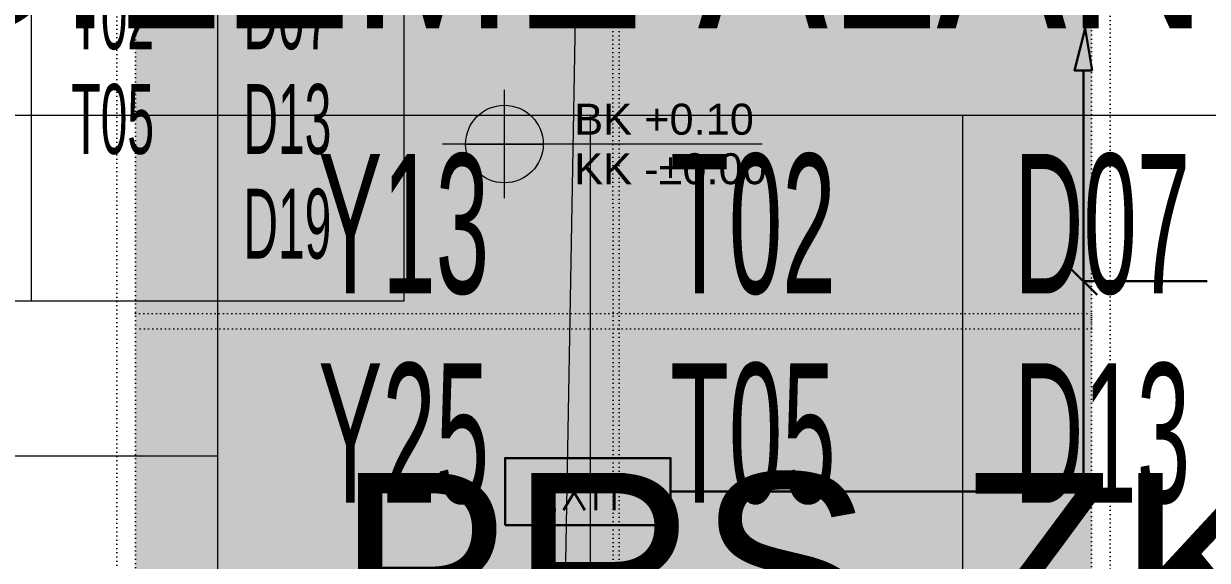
# Model space of a CAD drawing. Extents: x -9058 to 11890, y 0 to 7444.
# Drawn here: x 2655.1 to 3036.4, y 935 to 1108 of the extents above; entities that cross this region are included whole.
import ezdxf
from ezdxf.enums import TextEntityAlignment as Align

# ---------------------------------------------------------------- set-up
doc = ezdxf.new("R2010")
doc.units = 0
doc.header["$LTSCALE"] = 10
doc.header["$MEASUREMENT"] = 0
doc.linetypes.add('DOT2', pattern=[0.125, 0, -0.125])
doc.layers.get('0').update_dxf_attribs({"color": 9, "lineweight": 9})
for name, color, linetype, lineweight in [('09', 9, 'Continuous', 9), ('20', 9, 'DOT2', 9), ('21', 9, 'Continuous', 9), ('21 @ 5 (1)', 9, 'Continuous', 9), ('21 @ 5 (2)', 9, 'Continuous', 9), ('21_mahal200', 9, 'Continuous', 9), ('21_mahal200 @ 10 (1)', 9, 'Continuous', 9), ('21_mahal200 @ 10 (2)', 9, 'Continuous', 9), ('21_mahal200 @ 20', 9, 'Continuous', 9), ('40A', 9, 'Continuous', 9), ('E-1x8 W ÇIKIŞ ARMATÜRÜ (TİP 1)', 7, 'Continuous', 30), ('E-KABLO', 7, 'Continuous', 30), ('E-LİNYE', 7, 'Continuous', 30), ('E-YUKARI ÇIKAN HAT', 7, 'Continuous', 30)]:
    doc.layers.add(name, color=color, linetype=linetype, lineweight=lineweight)
doc.styles.add('Arial', font='arial.ttf', dxfattribs={"height": 2.5})
doc.styles.add('E-YAZI', font='txttw.shx')
doc.styles.add('MuuM_TEXT-STANDART', font='ARIALN.TTF')

# ---------------------------------------------------------------- blocks, each defined once
blk = doc.blocks.new('0a_elevationtarget-p')
h = blk.add_hatch(color=256)
h.paths.add_polyline_path([(2.5, 0, 0.414214), (0, 2.5), (0, 0)])
h.paths.add_polyline_path([(0, 0), (-2.5, 0, 0.414214), (0, -2.5)])
blk.add_line((0, -3.5), (0, 3.5))
blk.add_lwpolyline([(16.605, 0), (-4, 0)])
blk.add_circle((0, 0), 2.5)
at = {"layer": '40A'}
blk.add_lwpolyline([(-2.5, 0), (2.5, 0)], dxfattribs=at)
at = {"style": 'Arial'}
blk.add_attdef('BITMISKOT', text='', height=2, dxfattribs=at).set_placement((4.5, 0), align=Align.BOTTOM_LEFT)
blk.add_attdef('KABAKOT', text='', height=2, dxfattribs=at).set_placement((4.5, -0.592), align=Align.TOP_LEFT)
blk = doc.blocks.new('*U631')
at = {"layer": '21 @ 5 (1)', "xscale": 5, "yscale": 5, "zscale": 5}
blk.add_blockref('0a_elevationtarget-p', (2809.93, 1069.21), dxfattribs=at).add_auto_attribs({'BITMISKOT': 'BK +0.10', 'KABAKOT': 'KK -%%p0.00'})
at = {"layer": '21 @ 5 (2)', "xscale": 5, "yscale": 5, "zscale": 5}
blk.add_blockref('0a_elevationtarget-p', (2809.93, 1069.21), dxfattribs=at).add_auto_attribs({'BITMISKOT': 'BK +0.10', 'KABAKOT': 'KK -%%p0.00'})
blk = doc.blocks.new('0a_roomno2')
blk.add_lwpolyline([(30, -16), (0, -16), (0, 0), (30, 0)], close=True)
for points in [[(0, 0), (30, 0)], [(0, -5), (30, -5)], [(12, -5), (12, -16)], [(18, -5), (18, -16)], [(24, -5), (24, -16)], [(12, -10.5), (0, -10.5)]]:
    blk.add_lwpolyline(points)
at = {"layer": '40A'}
blk.add_lwpolyline([(0, 0), (30, 0)], dxfattribs=at)
at = {"style": 'MuuM_TEXT-STANDART', "width": 0.6}
blk.add_text('H:', height=2.25, dxfattribs=at).set_placement((0.525, -12.962), align=Align.MIDDLE_LEFT)
at = {"style": 'Arial'}
blk.add_attdef('ODANO', (0, 1.505), '', height=3, dxfattribs=at)
blk.add_attdef('MEKANADI', text='', height=3, dxfattribs=at).set_placement((0.525, -4.75), align=Align.BOTTOM_LEFT)
at = {"style": 'MuuM_TEXT-STANDART', "width": 0.6}
for tag, p in [('YER01', (15, -7)), ('TAVAN01', (20.625, -7)), ('DUVAR01', (26.25, -7)), ('YER02', (15, -10.375)), ('TAVAN02', (20.625, -10.375)), ('DUVAR02', (26.25, -10.375)), ('YER03', (15, -13.75)), ('TAVAN03', (20.625, -13.75)), ('DUVAR03', (26.25, -13.75))]:
    blk.add_attdef(tag, text='', height=2.25, dxfattribs=at).set_placement(p, align=Align.MIDDLE_CENTER)
at = {"style": 'MuuM_TEXT-STANDART'}
blk.add_attdef('M2', text='', height=2.25, dxfattribs=at).set_placement((1.323, -7.805), align=Align.MIDDLE_LEFT)
at = {"style": 'MuuM_TEXT-STANDART', "width": 0.6}
blk.add_attdef('TEMIZTAVANYUKSEKLIGI', text='', height=2.25, dxfattribs=at).set_placement((2.7, -13.162), align=Align.MIDDLE_LEFT)
blk = doc.blocks.new('*U635')
at = {"layer": '21_mahal200 @ 10 (1)'}
ref = blk.add_blockref('0a_roomno2', (2477.5, 1178.54), dxfattribs=dict(at, xscale=10, yscale=10, zscale=10))
ref.add_attrib('ODANO', 'PRS-ZK-01', (2477.5, 1196.09), dxfattribs={"layer": '0', "height": 30, "style": 'Arial'})
ref.add_attrib('MEKANADI', 'SERGİLEME ALANI', dxfattribs={"layer": '0', "height": 30, "style": 'Arial', "width": 0.75}).set_placement((2482.75, 1133.54), align=Align.BOTTOM_LEFT)
ref.add_attrib('M2', '###### m2', dxfattribs={"layer": '0', "height": 22.5, "style": 'MuuM_TEXT-STANDART', "width": 0.6}).set_placement((2482.75, 1105.41), align=Align.MIDDLE_LEFT)
ref.add_attrib('TEMIZTAVANYUKSEKLIGI', '5.90 m', dxfattribs={"layer": '0', "height": 22.5, "style": 'MuuM_TEXT-STANDART', "width": 0.6}).set_placement((2504.5, 1049.42), align=Align.MIDDLE_LEFT)
ref.add_attrib('YER01', 'Y13', dxfattribs={"layer": '0', "height": 22.5, "style": 'MuuM_TEXT-STANDART', "width": 0.6}).set_placement((2627.5, 1111.04), align=Align.MIDDLE_CENTER)
ref.add_attrib('TAVAN01', 'T02', dxfattribs={"layer": '0', "height": 22.5, "style": 'MuuM_TEXT-STANDART', "width": 0.6}).set_placement((2683.75, 1111.04), align=Align.MIDDLE_CENTER)
ref.add_attrib('DUVAR01', 'D07', dxfattribs={"layer": '0', "height": 22.5, "style": 'MuuM_TEXT-STANDART', "width": 0.6}).set_placement((2740, 1111.04), align=Align.MIDDLE_CENTER)
ref.add_attrib('YER02', 'Y25', dxfattribs={"layer": '0', "height": 22.5, "style": 'MuuM_TEXT-STANDART', "width": 0.6}).set_placement((2627.5, 1077.29), align=Align.MIDDLE_CENTER)
ref.add_attrib('TAVAN02', 'T05', dxfattribs={"layer": '0', "height": 22.5, "style": 'MuuM_TEXT-STANDART', "width": 0.6}).set_placement((2683.75, 1077.29), align=Align.MIDDLE_CENTER)
ref.add_attrib('DUVAR02', 'D13', dxfattribs={"layer": '0', "height": 22.5, "style": 'MuuM_TEXT-STANDART', "width": 0.6}).set_placement((2740, 1077.29), align=Align.MIDDLE_CENTER)
ref.add_attrib('DUVAR03', 'D19', dxfattribs={"layer": '0', "height": 22.5, "style": 'MuuM_TEXT-STANDART', "width": 0.6}).set_placement((2740, 1043.54), align=Align.MIDDLE_CENTER)
at = {"layer": '21_mahal200 @ 10 (2)'}
ref = blk.add_blockref('0a_roomno2', (2477.5, 1178.54), dxfattribs=dict(at, xscale=10, yscale=10, zscale=10))
ref.add_attrib('ODANO', 'PRS-ZK-01', (2477.5, 1196.09), dxfattribs={"layer": '0', "height": 30, "style": 'Arial'})
ref.add_attrib('MEKANADI', 'SERGİLEME ALANI', dxfattribs={"layer": '0', "height": 30, "style": 'Arial', "width": 0.75}).set_placement((2482.75, 1133.54), align=Align.BOTTOM_LEFT)
ref.add_attrib('M2', '###### m2', dxfattribs={"layer": '0', "height": 22.5, "style": 'MuuM_TEXT-STANDART', "width": 0.6}).set_placement((2482.75, 1105.41), align=Align.MIDDLE_LEFT)
ref.add_attrib('TEMIZTAVANYUKSEKLIGI', '5.90 m', dxfattribs={"layer": '0', "height": 22.5, "style": 'MuuM_TEXT-STANDART', "width": 0.6}).set_placement((2504.5, 1049.42), align=Align.MIDDLE_LEFT)
ref.add_attrib('YER01', 'Y13', dxfattribs={"layer": '0', "height": 22.5, "style": 'MuuM_TEXT-STANDART', "width": 0.6}).set_placement((2627.5, 1111.04), align=Align.MIDDLE_CENTER)
ref.add_attrib('TAVAN01', 'T02', dxfattribs={"layer": '0', "height": 22.5, "style": 'MuuM_TEXT-STANDART', "width": 0.6}).set_placement((2683.75, 1111.04), align=Align.MIDDLE_CENTER)
ref.add_attrib('DUVAR01', 'D07', dxfattribs={"layer": '0', "height": 22.5, "style": 'MuuM_TEXT-STANDART', "width": 0.6}).set_placement((2740, 1111.04), align=Align.MIDDLE_CENTER)
ref.add_attrib('YER02', 'Y25', dxfattribs={"layer": '0', "height": 22.5, "style": 'MuuM_TEXT-STANDART', "width": 0.6}).set_placement((2627.5, 1077.29), align=Align.MIDDLE_CENTER)
ref.add_attrib('TAVAN02', 'T05', dxfattribs={"layer": '0', "height": 22.5, "style": 'MuuM_TEXT-STANDART', "width": 0.6}).set_placement((2683.75, 1077.29), align=Align.MIDDLE_CENTER)
ref.add_attrib('DUVAR02', 'D13', dxfattribs={"layer": '0', "height": 22.5, "style": 'MuuM_TEXT-STANDART', "width": 0.6}).set_placement((2740, 1077.29), align=Align.MIDDLE_CENTER)
ref.add_attrib('DUVAR03', 'D19', dxfattribs={"layer": '0', "height": 22.5, "style": 'MuuM_TEXT-STANDART', "width": 0.6}).set_placement((2740, 1043.54), align=Align.MIDDLE_CENTER)
at = {"layer": '21_mahal200 @ 20'}
ref = blk.add_blockref('0a_roomno2', (2477.5, 1178.54), dxfattribs=dict(at, xscale=20, yscale=20, zscale=20))
ref.add_attrib('MEKANADI', 'SERGİLEME ALANI', dxfattribs={"layer": '0', "height": 60, "style": 'Arial', "width": 0.75}).set_placement((2488, 1088.54), align=Align.BOTTOM_LEFT)
ref.add_attrib('YER01', 'Y13', dxfattribs={"layer": '0', "height": 45, "style": 'MuuM_TEXT-STANDART', "width": 0.6}).set_placement((2777.5, 1043.54), align=Align.MIDDLE_CENTER)
ref.add_attrib('TAVAN01', 'T02', dxfattribs={"layer": '0', "height": 45, "style": 'MuuM_TEXT-STANDART', "width": 0.6}).set_placement((2890, 1043.54), align=Align.MIDDLE_CENTER)
ref.add_attrib('DUVAR01', 'D07', dxfattribs={"layer": '0', "height": 45, "style": 'MuuM_TEXT-STANDART', "width": 0.6}).set_placement((3002.5, 1043.54), align=Align.MIDDLE_CENTER)
ref.add_attrib('YER02', 'Y25', dxfattribs={"layer": '0', "height": 45, "style": 'MuuM_TEXT-STANDART', "width": 0.6}).set_placement((2777.5, 976.04), align=Align.MIDDLE_CENTER)
ref.add_attrib('TAVAN02', 'T05', dxfattribs={"layer": '0', "height": 45, "style": 'MuuM_TEXT-STANDART', "width": 0.6}).set_placement((2890, 976.04), align=Align.MIDDLE_CENTER)
ref.add_attrib('DUVAR02', 'D13', dxfattribs={"layer": '0', "height": 45, "style": 'MuuM_TEXT-STANDART', "width": 0.6}).set_placement((3002.5, 976.04), align=Align.MIDDLE_CENTER)
blk = doc.blocks.new('*U636')
at = {"layer": '21_mahal200 @ 20'}
ref = blk.add_blockref('0a_roomno2', (2732.59, 868.06), dxfattribs=dict(at, xscale=20, yscale=20, zscale=20))
ref.add_attrib('ODANO', ' PRS-ZK-17', (2732.59, 903.16), dxfattribs={"layer": '0', "height": 60, "style": 'Arial'})
blk = doc.blocks.new('p-cam ısıklık')
at = {"layer": '09'}
h = blk.add_hatch(dxfattribs=at)
h.set_pattern_fill('DOTS', color=256, scale=5)
h.set_pattern_definition([(0, (-3005.0576, -612.123), (3.96875, 7.9375), [0, -7.9375])])
h.paths.add_polyline_path([(-6, 6), (-6, 1494), (-314, 1494), (-314, 6)])
for points in [[(-320, 0), (-320, 1500), (0, 1500), (0, 0)], [(-314, 6), (-314, 1494), (-6, 1494), (-6, 6)], [(-6, 397.5), (-314, 397.5), (-314, 402.5), (-6, 402.5)]]:
    blk.add_lwpolyline(points, close=True)
for points in [[(-160.1, 6), (-160.28, 1498.5)], [(-158.1, 6), (-158.28, 1498.5)]]:
    blk.add_lwpolyline(points)
blk = doc.blocks.new('100_1x8 W ÇIKIŞ ARMATÜRÜ (TİP 1)')
at = {"layer": 'E-1x8 W ÇIKIŞ ARMATÜRÜ (TİP 1)', "color": 4}
blk.add_lwpolyline([(-3.335, 0), (3.335, 0), (3.335, 2.703), (-3.335, 2.703)], close=True, dxfattribs=at)
at = {"layer": 'E-1x8 W ÇIKIŞ ARMATÜRÜ (TİP 1)', "color": 3, "style": 'E-YAZI'}
blk.add_text('EXIT', height=1.44, dxfattribs=at).set_placement((-2.338, 0.605))

msp = doc.modelspace()

# ---------------------------------------------------------------- linework, layer by layer
at = {"layer": '20'}
msp.add_lwpolyline([(3005.06, 347.61), (3005.06, 632.12), (3070.06, 632.14), (3070.12, 417.52, 0.367452), (3920.06, 1315.86), (3920.26, 2309.12), (3985.06, 2309.12), (3984.83, 1313.52, -0.388173), (3005.06, 347.61, -142.730725)], format="xyb", dxfattribs=at)
at = {"layer": '21'}
msp.add_lwpolyline([(2816.67, 202.13), (2856.61, 2447.69), (2711.28, 2447.69), (2711.28, 4020.46)], dxfattribs=at)
at = {"layer": 'E-KABLO', "color": 6}
for p, q in [((2996.43, 957.13), (2996.43, 1092.93)), ((2863.48, 957.13), (2996.43, 957.13))]:
    msp.add_line(p, q, dxfattribs=at)
at = {"layer": 'E-LİNYE', "color": 7, "linetype": 'Continuous'}
for p, q in [((2992.01, 1029.45), (3000.85, 1020.61)), ((3036.37, 1025.03), (2996.43, 1025.03))]:
    msp.add_line(p, q, dxfattribs=at)
at = {"layer": 'E-YUKARI ÇIKAN HAT', "color": 3, "linetype": 'Continuous'}
msp.add_lwpolyline([(2999.31, 1092.93), (2997.06, 1106.43), (2993.55, 1092.93), (2999.31, 1092.93)], dxfattribs=at)

# ---------------------------------------------------------------- block references
at = {"layer": '20'}
msp.add_blockref('p-cam ısıklık', (3005.06, 612.12), dxfattribs=at)
at = {"layer": '21', "color": 6}
msp.add_blockref('*U631', (0, 0), dxfattribs=at)
at = {"layer": '21_mahal200', "color": 6}
for name in ['*U635', '*U636']:
    msp.add_blockref(name, (0, 0), dxfattribs=at)
at = {"layer": 'E-1x8 W ÇIKIŞ ARMATÜRÜ (TİP 1)', "xscale": 8, "yscale": 8, "zscale": 8}
msp.add_blockref('100_1x8 W ÇIKIŞ ARMATÜRÜ (TİP 1)', (2836.8, 946.31), dxfattribs=at)

doc.saveas('drawing.dxf')
